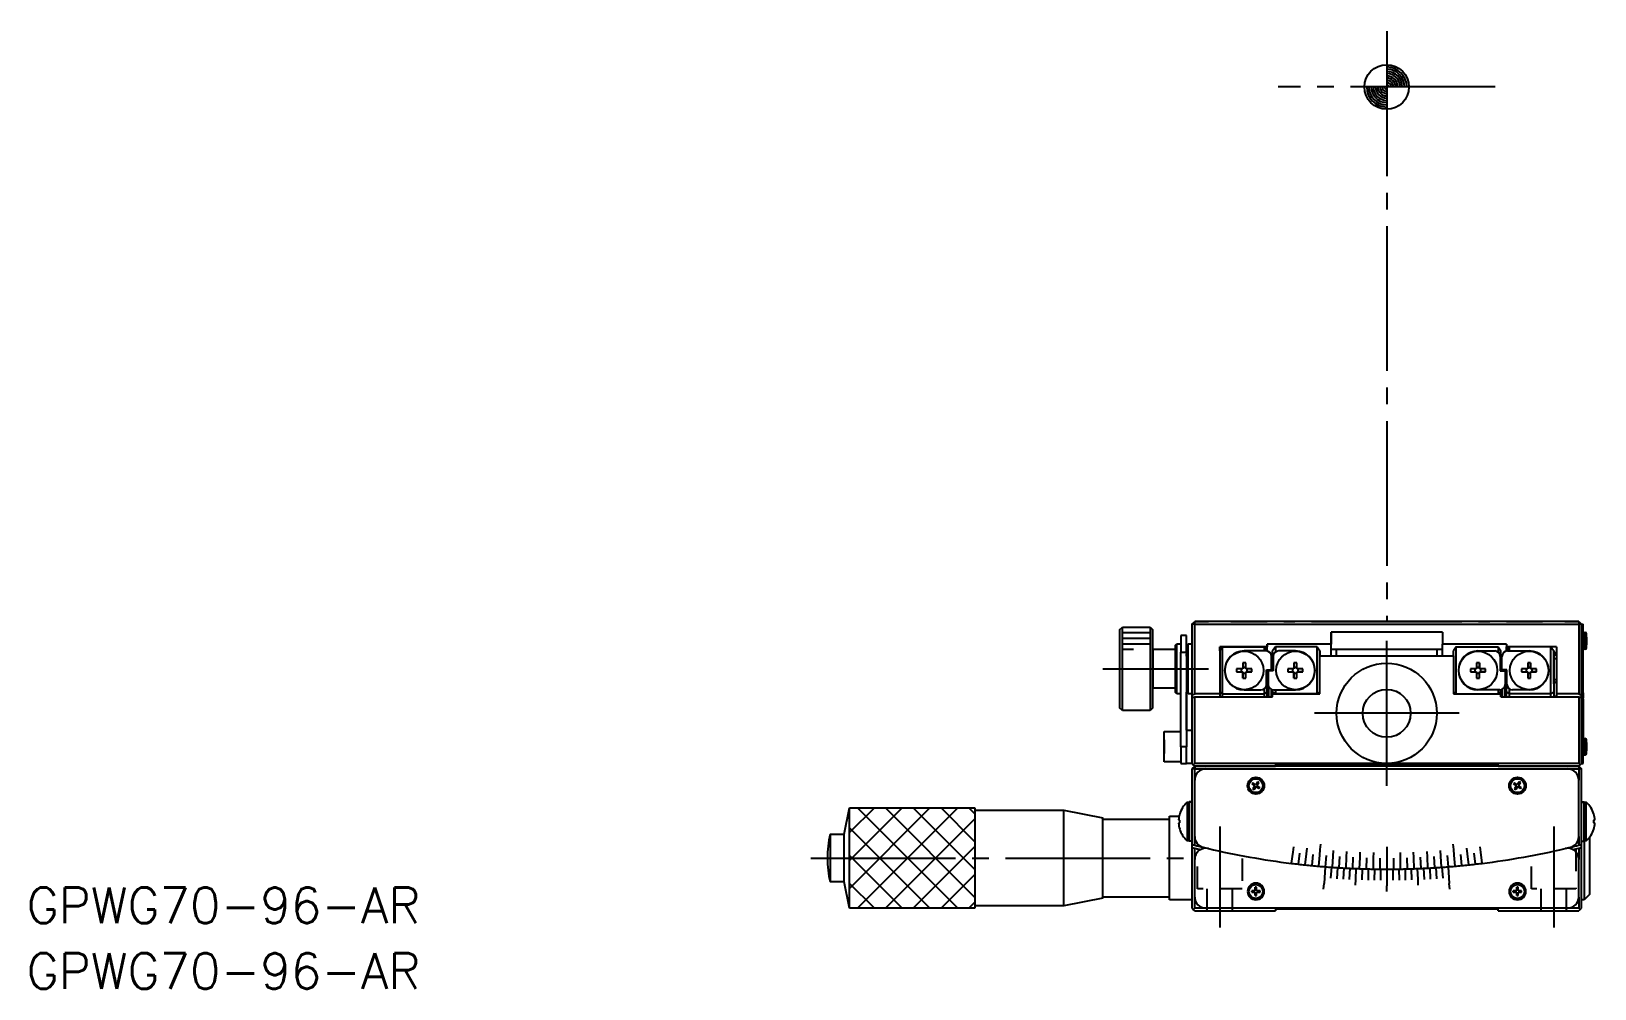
# Model space of a CAD drawing. Extents: x -73 to 144, y 109 to 287.
# Drawn here: x -73.3 to 67.1, y 109 to 195 of the extents above; entities that cross this region are included whole.
import ezdxf

# ---------------------------------------------------------------- set-up
doc = ezdxf.new("R2010")
doc.units = 0
doc.linetypes.add('CENTER', pattern=[17.5, 13, -1.5, 1.5, -1.5])
doc.linetypes.add('DASHED', pattern=[3.5, 2, -1.5])
doc.layers.get('0').update_dxf_attribs({"linetype": 'CONTINUOUS'})
doc.layers.add('CENTER', color=1, linetype='CENTER')
doc.styles.get("Standard").update_dxf_attribs({"font": 'txt.shx', "bigfont": '@extfont2.shx'})

msp = doc.modelspace()

# ---------------------------------------------------------------- linework, layer by layer
at = {"color": 7, "linetype": 'CONTINUOUS'}
for p, q in [((30.93, 141.7), (31.18, 141.95)), ((65.68, 141.95), (31.18, 141.95)), ((31.18, 141.7), (31.18, 141.95)), ((31.18, 141.95), (32.43, 141.95)), ((34.43, 141.95), (34.93, 141.95)), ((34.43, 141.95), (34.93, 141.95)), ((34.43, 141.95), (34.93, 141.95)), ((34.43, 141.95), (34.93, 141.95)), ((34.43, 141.95), (37.68, 141.95)), ((34.43, 141.95), (36.43, 141.95)), ((34.43, 141.95), (36.43, 141.95)), ((34.43, 141.95), (36.43, 141.95)), ((34.43, 141.95), (36.43, 141.95)), ((34.93, 141.95), (36.43, 141.95)), ((34.93, 141.95), (36.43, 141.95)), ((34.93, 141.95), (36.43, 141.95)), ((34.93, 141.95), (36.43, 141.95)), ((39.18, 141.95), (40.18, 141.95)), ((41.68, 141.95), (55.18, 141.95)), ((43.43, 141.95), (44.93, 141.95)), ((43.43, 141.95), (44.93, 141.95)), ((43.43, 141.95), (46.43, 141.95)), ((43.43, 141.95), (46.43, 141.95)), ((44.93, 141.95), (46.43, 141.95)), ((44.93, 141.95), (46.43, 141.95)), ((47.18, 141.95), (48.43, 141.95)), ((47.18, 141.95), (49.68, 141.95)), ((48.43, 141.95), (49.68, 141.95)), ((50.43, 141.95), (51.93, 141.95)), ((50.43, 141.95), (51.93, 141.95)), ((50.43, 141.95), (53.43, 141.95)), ((50.43, 141.95), (53.43, 141.95)), ((51.93, 141.95), (53.43, 141.95)), ((51.93, 141.95), (53.43, 141.95)), ((56.68, 141.95), (57.68, 141.95)), ((59.18, 141.95), (62.43, 141.95)), ((60.43, 141.95), (61.93, 141.95)), ((60.43, 141.95), (61.93, 141.95)), ((60.43, 141.95), (61.93, 141.95)), ((60.43, 141.95), (61.93, 141.95)), ((60.43, 141.95), (62.43, 141.95)), ((60.43, 141.95), (62.43, 141.95)), ((60.43, 141.95), (62.43, 141.95)), ((60.43, 141.95), (62.43, 141.95)), ((61.93, 141.95), (62.43, 141.95)), ((61.93, 141.95), (62.43, 141.95)), ((61.93, 141.95), (62.43, 141.95)), ((61.93, 141.95), (62.43, 141.95)), ((64.43, 141.95), (65.68, 141.95)), ((65.68, 141.95), (65.68, 141.7)), ((65.68, 141.95), (65.93, 141.7)), ((65.68, 141.95), (65.93, 141.7)), ((24.43, 141.2), (24.68, 141.45)), ((24.43, 141.2), (24.43, 137.7)), ((24.68, 137.7), (24.68, 141.45)), ((24.68, 141.45), (27.18, 141.45)), ((27.18, 141.45), (27.18, 137.7)), ((27.18, 141.45), (27.43, 141.2)), ((27.43, 139.45), (27.43, 141.2)), ((27.43, 137.7), (27.43, 141.2)), ((30.43, 140.7), (29.93, 140.7)), ((29.93, 140.7), (29.93, 139.2)), ((30.43, 139.2), (30.43, 140.7)), ((30.43, 139.8), (30.43, 140.7)), ((31.18, 141.7), (30.93, 141.7)), ((30.93, 141.7), (30.93, 135.36)), ((31.18, 141.7), (65.68, 141.7)), ((31.18, 135.44), (31.18, 141.7)), ((43.43, 140.99), (43.43, 139.92)), ((53.43, 140.99), (43.43, 140.99)), ((43.43, 139.45), (43.43, 140.99)), ((43.43, 139.92), (43.43, 140.99)), ((53.43, 140.99), (53.43, 139.92)), ((65.93, 141.7), (65.68, 141.7)), ((65.68, 141.7), (65.68, 135.44)), ((65.93, 140.7), (65.93, 141.7)), ((65.93, 141.7), (66.08, 141.7)), ((65.93, 141.7), (66.08, 141.7)), ((65.93, 136.1), (65.93, 140.7)), ((65.93, 136.1), (65.93, 140.7)), ((66.08, 140.83), (66.08, 141.7)), ((66.08, 140.7), (66.08, 141.7)), ((66.08, 140.7), (66.08, 140.83)), ((66.08, 140.75), (66.08, 140.7)), ((66.08, 140.75), (66.08, 140.7)), ((66.08, 140.75), (66.08, 140.7)), ((66.08, 140.75), (66.08, 140.56)), ((66.08, 136.1), (66.08, 140.7)), ((66.08, 140.56), (66.08, 140.46)), ((66.08, 140.46), (66.08, 140.41)), ((66.2, 140.95), (66.25, 140.95)), ((66.38, 139.58), (66.38, 140.83)), ((66.38, 140.29), (66.38, 140.83)), ((66.38, 140.55), (66.38, 140.29)), ((66.38, 140.48), (66.38, 140.55)), ((66.38, 140.29), (66.38, 140.48)), ((66.38, 140.46), (66.38, 140.36)), ((66.38, 140.29), (66.38, 140.46)), ((27.43, 135.95), (27.43, 139.45)), ((27.43, 139.45), (27.43, 137.7)), ((27.43, 139.45), (29.43, 139.45)), ((29.43, 139.8), (29.58, 139.95)), ((29.43, 139.8), (29.43, 137.7)), ((29.58, 137.7), (29.58, 139.95)), ((29.58, 139.95), (29.93, 139.95)), ((29.93, 130.7), (29.93, 139.2)), ((30.43, 139.8), (30.58, 139.95)), ((30.43, 139.2), (30.43, 130.7)), ((30.58, 139.95), (30.93, 139.95)), ((30.58, 135.45), (30.58, 139.95)), ((33.68, 139.66), (33.43, 139.31)), ((33.43, 139.66), (33.43, 135.44)), ((33.68, 139.66), (33.43, 139.66)), ((33.43, 139.31), (33.43, 139.66)), ((33.68, 139.66), (37.43, 139.66)), ((33.68, 135.44), (33.68, 139.66)), ((37.43, 139.66), (33.68, 139.66)), ((37.58, 139.3), (35.63, 139.3)), ((37.43, 139.66), (37.68, 139.31)), ((37.68, 139.66), (37.43, 139.66)), ((37.43, 139.66), (37.43, 139.3)), ((37.68, 139.92), (37.68, 139.66)), ((43.43, 139.92), (37.68, 139.92)), ((37.68, 139.3), (37.68, 139.92)), ((37.68, 139.3), (37.68, 139.66)), ((37.68, 139.31), (37.68, 139.29)), ((37.68, 139.29), (37.68, 139.31)), ((38.43, 139.66), (38.18, 139.31)), ((38.18, 138.32), (38.18, 139.31)), ((42.18, 139.66), (38.43, 139.66)), ((38.43, 139.66), (38.43, 139.2)), ((40.23, 139.3), (38.73, 139.3)), ((42.18, 135.44), (42.18, 139.66)), ((42.18, 139.66), (42.43, 139.31)), ((42.43, 139.31), (42.43, 138.85)), ((42.43, 138.85), (42.43, 139.31)), ((43.43, 139.45), (43.43, 139.92)), ((43.43, 138.85), (43.43, 139.92)), ((43.43, 139.45), (53.43, 139.45)), ((43.93, 138.85), (43.93, 139.45)), ((52.93, 139.45), (52.93, 138.85)), ((59.18, 139.92), (53.43, 139.92)), ((53.43, 138.85), (53.43, 139.92)), ((54.68, 139.66), (54.43, 139.31)), ((54.43, 138.85), (54.43, 139.31)), ((54.68, 135.44), (54.68, 139.66)), ((54.68, 139.66), (58.43, 139.66)), ((56.63, 139.3), (58.13, 139.3)), ((58.43, 139.66), (58.68, 139.31)), ((58.43, 139.66), (58.43, 139.2)), ((58.68, 138.32), (58.68, 139.31)), ((59.18, 139.92), (59.18, 139.66)), ((59.43, 139.66), (59.18, 139.31)), ((59.43, 139.66), (59.18, 139.66)), ((59.18, 139.31), (59.18, 139.66)), ((59.18, 139.29), (59.18, 139.31)), ((59.28, 139.3), (61.23, 139.3)), ((63.18, 139.66), (59.43, 139.66)), ((63.18, 139.66), (59.43, 139.66)), ((59.43, 139.66), (59.43, 139.3)), ((63.18, 135.44), (63.18, 139.66)), ((63.18, 139.66), (63.43, 139.31)), ((63.68, 139.66), (63.18, 139.66)), ((63.43, 136.45), (63.43, 139.31)), ((63.43, 139.31), (63.43, 135.62)), ((63.68, 139.1), (63.43, 139.11)), ((63.68, 139.66), (63.68, 135.44)), ((66.08, 140.41), (66.08, 140.39)), ((66.08, 140.39), (66.08, 140.34)), ((66.08, 140.34), (66.08, 140.28)), ((66.08, 140.28), (66.08, 140.19)), ((66.08, 140.19), (66.08, 140.13)), ((66.08, 140.13), (66.08, 140.08)), ((66.08, 140.08), (66.08, 139.99)), ((66.08, 139.99), (66.08, 139.93)), ((66.08, 139.93), (66.08, 139.89)), ((66.08, 139.89), (66.08, 139.77)), ((66.08, 139.77), (66.08, 139.65)), ((66.08, 139.7), (66.08, 139.65)), ((66.08, 139.7), (66.08, 139.65)), ((66.08, 139.7), (66.08, 139.65)), ((66.08, 136.1), (66.08, 139.58)), ((66.25, 139.45), (66.2, 139.45)), ((66.38, 140.36), (66.38, 140.19)), ((66.38, 140.12), (66.38, 140.29)), ((66.38, 140.22), (66.38, 140.29)), ((66.38, 140.12), (66.38, 140.22)), ((66.38, 140.19), (66.38, 139.93)), ((66.38, 139.85), (66.38, 140.12)), ((66.38, 140.04), (66.38, 140.12)), ((66.38, 140.12), (66.38, 139.94)), ((66.38, 139.86), (66.38, 140.12)), ((66.38, 139.94), (66.38, 140.04)), ((66.38, 139.93), (66.38, 139.86)), ((66.38, 139.58), (66.38, 139.85)), ((24.43, 137.7), (24.43, 134.2)), ((24.68, 133.95), (24.68, 137.7)), ((27.18, 137.7), (27.18, 133.95)), ((27.43, 134.2), (27.43, 137.7)), ((27.43, 137.7), (27.43, 135.95)), ((29.43, 137.7), (29.43, 135.6)), ((29.58, 135.45), (29.58, 137.7)), ((30.43, 139.05), (30.43, 139.05)), ((30.43, 139.05), (30.43, 136.81)), ((30.43, 138.83), (30.43, 139.05)), ((34.95, 137.68), (34.95, 137.42)), ((35.5, 137.68), (34.95, 137.68)), ((35.36, 137.68), (35.36, 137.42)), ((35.5, 138.22), (35.5, 137.68)), ((35.76, 138.22), (35.5, 138.22)), ((35.5, 138.22), (35.5, 137.81)), ((35.5, 137.81), (35.5, 137.68)), ((35.76, 137.81), (35.5, 137.81)), ((35.76, 137.68), (35.76, 138.22)), ((36.3, 137.68), (35.76, 137.68)), ((35.89, 137.42), (35.89, 137.68)), ((36.3, 137.42), (36.3, 137.68)), ((38.08, 137.6), (38.08, 138.8)), ((38.08, 137.6), (38.08, 138.8)), ((38.18, 138.02), (38.08, 138.01)), ((38.08, 137.81), (38.18, 137.8)), ((38.18, 137.5), (38.18, 138.32)), ((38.23, 138.28), (38.18, 138.32)), ((38.23, 138.8), (38.23, 137.5)), ((39.55, 137.68), (39.55, 137.42)), ((40.1, 137.68), (39.55, 137.68)), ((39.96, 137.68), (39.96, 137.42)), ((40.1, 138.22), (40.1, 137.68)), ((40.36, 138.22), (40.1, 138.22)), ((40.1, 138.22), (40.1, 137.81)), ((40.1, 137.81), (40.1, 137.68)), ((40.36, 137.81), (40.1, 137.81)), ((40.36, 137.68), (40.36, 138.22)), ((40.9, 137.68), (40.36, 137.68)), ((40.49, 137.42), (40.49, 137.68)), ((40.9, 137.42), (40.9, 137.68)), ((42.43, 138.85), (54.43, 138.85)), ((42.43, 135.44), (42.43, 138.85)), ((42.43, 138.85), (54.43, 138.85)), ((54.43, 138.85), (54.43, 135.44)), ((55.95, 137.68), (55.95, 137.42)), ((56.5, 137.68), (55.95, 137.68)), ((56.36, 137.68), (56.36, 137.42)), ((56.5, 138.22), (56.5, 137.68)), ((56.76, 138.22), (56.5, 138.22)), ((56.76, 137.81), (56.5, 137.81)), ((56.76, 137.68), (56.76, 138.22)), ((56.76, 138.22), (56.76, 137.81)), ((56.76, 137.68), (56.76, 137.81)), ((57.3, 137.68), (56.76, 137.68)), ((56.89, 137.42), (56.89, 137.68)), ((57.3, 137.42), (57.3, 137.68)), ((58.63, 138.8), (58.63, 137.5)), ((58.63, 138.28), (58.68, 138.32)), ((58.68, 137.5), (58.68, 138.32)), ((58.78, 138.01), (58.68, 138.02)), ((58.68, 137.8), (58.78, 137.81)), ((58.78, 137.6), (58.78, 138.8)), ((60.55, 137.68), (60.55, 137.42)), ((61.1, 137.68), (60.55, 137.68)), ((60.96, 137.68), (60.96, 137.42)), ((61.1, 138.22), (61.1, 137.68)), ((61.36, 138.22), (61.1, 138.22)), ((61.36, 137.81), (61.1, 137.81)), ((61.36, 137.68), (61.36, 138.22)), ((61.36, 138.22), (61.36, 137.81)), ((61.36, 137.68), (61.36, 137.81)), ((61.9, 137.68), (61.36, 137.68)), ((61.49, 137.42), (61.49, 137.68)), ((61.9, 137.42), (61.9, 137.68)), ((63.43, 138.95), (63.68, 138.95)), ((63.43, 138.62), (63.68, 138.63)), ((30.43, 136.81), (30.43, 136.58)), ((34.95, 137.42), (35.5, 137.42)), ((34.95, 137.42), (35.36, 137.42)), ((35.36, 137.42), (35.5, 137.42)), ((35.5, 137.42), (35.5, 136.87)), ((35.5, 137.42), (35.5, 137.29)), ((35.5, 136.87), (35.5, 137.29)), ((35.5, 137.29), (35.76, 137.29)), ((35.5, 136.87), (35.76, 136.87)), ((35.76, 137.42), (36.3, 137.42)), ((35.76, 136.87), (35.76, 137.42)), ((35.76, 137.42), (35.89, 137.42)), ((36.3, 137.42), (35.89, 137.42)), ((37.63, 136.3), (37.63, 137.6)), ((37.63, 137.6), (38.08, 137.6)), ((37.63, 136.3), (37.63, 137.6)), ((37.63, 136.92), (37.78, 137.06)), ((37.68, 136.61), (37.63, 136.68)), ((37.68, 137.6), (37.68, 136.97)), ((37.68, 136.97), (37.68, 137.6)), ((37.68, 136.61), (37.68, 135.27)), ((37.68, 135.62), (37.68, 136.61)), ((38.23, 137.5), (37.78, 137.5)), ((37.78, 137.5), (37.78, 136.3)), ((37.8, 137.6), (37.8, 137.5)), ((38.05, 137.6), (38.05, 137.5)), ((38.05, 137.5), (38.05, 137.6)), ((39.55, 137.42), (40.1, 137.42)), ((39.55, 137.42), (39.96, 137.42)), ((39.96, 137.42), (40.1, 137.42)), ((40.1, 137.42), (40.1, 136.87)), ((40.1, 137.42), (40.1, 137.29)), ((40.1, 136.87), (40.1, 137.29)), ((40.1, 137.29), (40.36, 137.29)), ((40.1, 136.87), (40.36, 136.87)), ((40.36, 137.42), (40.9, 137.42)), ((40.36, 136.87), (40.36, 137.42)), ((40.36, 137.42), (40.49, 137.42)), ((40.9, 137.42), (40.49, 137.42)), ((55.95, 137.42), (56.5, 137.42)), ((55.95, 137.42), (56.36, 137.42)), ((56.36, 137.42), (56.5, 137.42)), ((56.5, 137.42), (56.5, 136.87)), ((56.5, 137.29), (56.76, 137.29)), ((56.5, 136.87), (56.76, 136.87)), ((56.76, 137.42), (57.3, 137.42)), ((56.76, 136.87), (56.76, 137.42)), ((56.76, 137.42), (56.89, 137.42)), ((56.76, 137.29), (56.76, 137.42)), ((56.76, 136.87), (56.76, 137.29)), ((57.3, 137.42), (56.89, 137.42)), ((58.63, 137.5), (59.08, 137.5)), ((59.23, 137.6), (58.78, 137.6)), ((58.8, 137.6), (58.8, 137.5)), ((58.8, 137.5), (58.8, 137.6)), ((59.05, 137.6), (59.05, 137.5)), ((59.08, 137.5), (59.08, 136.3)), ((59.08, 137.06), (59.23, 136.92)), ((59.18, 136.97), (59.18, 137.6)), ((59.18, 136.61), (59.23, 136.68)), ((59.18, 135.62), (59.18, 136.61)), ((59.23, 136.3), (59.23, 137.6)), ((60.55, 137.42), (61.1, 137.42)), ((60.55, 137.42), (60.96, 137.42)), ((60.96, 137.42), (61.1, 137.42)), ((61.1, 137.42), (61.1, 136.87)), ((61.1, 137.29), (61.36, 137.29)), ((61.1, 136.87), (61.36, 136.87)), ((61.36, 137.42), (61.9, 137.42)), ((61.36, 136.87), (61.36, 137.42)), ((61.36, 137.29), (61.36, 137.42)), ((61.36, 137.42), (61.49, 137.42)), ((61.36, 136.87), (61.36, 137.29)), ((61.9, 137.42), (61.49, 137.42)), ((63.43, 136.45), (63.43, 136.7)), ((63.43, 136.35), (63.43, 136.7)), ((63.68, 136.7), (63.43, 136.7)), ((63.43, 136.35), (63.55, 136.48)), ((63.55, 136.48), (63.68, 136.6)), ((27.43, 134.2), (27.43, 135.95)), ((29.43, 135.95), (27.43, 135.95)), ((29.58, 135.45), (29.43, 135.6)), ((29.93, 135.45), (29.58, 135.45)), ((30.43, 134.7), (30.43, 135.6)), ((30.58, 135.45), (30.43, 135.6)), ((30.93, 135.45), (30.58, 135.45)), ((30.93, 135.36), (30.93, 135.1)), ((30.93, 135.1), (30.93, 129.2)), ((33.43, 135.44), (31.18, 135.44)), ((31.18, 135.18), (38.18, 135.18)), ((31.18, 129.2), (31.18, 135.18)), ((33.43, 135.62), (33.68, 135.44)), ((33.43, 135.44), (33.43, 135.18)), ((33.68, 135.44), (37.43, 135.44)), ((33.68, 135.18), (33.68, 135.44)), ((35.63, 135.8), (37.13, 135.8)), ((37.43, 135.9), (37.43, 135.44)), ((37.68, 135.62), (37.43, 135.44)), ((37.43, 135.44), (37.43, 135.18)), ((37.68, 135.18), (37.68, 135.62)), ((37.8, 135.2), (37.68, 135.28)), ((37.68, 135.27), (37.68, 135.18)), ((37.8, 136.14), (37.8, 135.18)), ((38.05, 135.85), (38.05, 135.18)), ((38.05, 135.85), (38.05, 135.25)), ((38.18, 135.36), (38.05, 135.24)), ((38.05, 135.25), (38.05, 135.18)), ((38.05, 135.18), (38.05, 135.24)), ((38.05, 135.24), (38.05, 135.18)), ((38.18, 135.62), (38.18, 135.81)), ((38.18, 135.62), (38.43, 135.44)), ((38.18, 135.44), (38.18, 135.62)), ((38.18, 135.44), (38.43, 135.44)), ((38.18, 135.18), (38.18, 135.44)), ((38.28, 135.8), (40.23, 135.8)), ((38.43, 135.8), (38.43, 135.44)), ((42.18, 135.44), (38.43, 135.44)), ((38.43, 135.44), (42.18, 135.44)), ((42.43, 135.62), (42.18, 135.44)), ((42.18, 135.44), (42.43, 135.44)), ((54.43, 135.62), (54.68, 135.44)), ((54.43, 135.44), (54.68, 135.44)), ((54.68, 135.44), (58.43, 135.44)), ((54.68, 135.44), (58.43, 135.44)), ((58.58, 135.8), (56.63, 135.8)), ((58.43, 135.8), (58.43, 135.44)), ((58.68, 135.62), (58.43, 135.44)), ((58.43, 135.44), (58.68, 135.44)), ((58.68, 135.62), (58.68, 135.81)), ((58.68, 135.44), (58.68, 135.62)), ((58.68, 135.44), (58.68, 135.18)), ((58.68, 135.18), (58.68, 135.44)), ((58.8, 135.24), (58.68, 135.36)), ((58.68, 135.18), (65.68, 135.18)), ((58.8, 135.85), (58.8, 135.18)), ((58.8, 135.85), (58.8, 135.25)), ((58.8, 135.25), (58.8, 135.18)), ((58.8, 135.18), (58.8, 135.24)), ((58.8, 135.24), (58.8, 135.18)), ((59.05, 136.14), (59.05, 135.18)), ((59.18, 135.28), (59.05, 135.2)), ((59.18, 135.62), (59.43, 135.44)), ((59.18, 135.18), (59.18, 135.62)), ((59.43, 135.9), (59.43, 135.44)), ((63.18, 135.44), (59.43, 135.44)), ((59.43, 135.44), (59.43, 135.18)), ((61.23, 135.8), (59.73, 135.8)), ((63.43, 135.62), (63.18, 135.44)), ((63.18, 135.18), (63.18, 135.44)), ((63.43, 135.62), (63.43, 135.18)), ((63.55, 135.23), (63.43, 135.35)), ((63.6, 135.18), (63.55, 135.23)), ((65.68, 135.44), (63.68, 135.44)), ((63.68, 135.44), (63.68, 135.18)), ((65.68, 135.18), (65.68, 129.2)), ((65.93, 135.36), (65.93, 136.1)), ((65.93, 135.24), (65.93, 135.36)), ((65.93, 135.14), (65.93, 135.24)), ((65.93, 134.01), (65.93, 135.1)), ((65.93, 135.01), (66.08, 135.01)), ((66.08, 135.14), (66.08, 136.1)), ((66.08, 135.14), (66.08, 136.1)), ((66.08, 135.01), (66.08, 135.14)), ((66.08, 135.01), (66.08, 135.14)), ((66.08, 134.01), (66.08, 135.01)), ((66.08, 134.97), (66.08, 135.01)), ((66.08, 134.97), (66.08, 133.95)), ((24.68, 133.95), (24.43, 134.2)), ((27.18, 133.95), (24.68, 133.95)), ((27.43, 134.2), (27.18, 133.95)), ((30.43, 134.84), (30.43, 134.7)), ((30.43, 134.84), (30.43, 134.84)), ((30.43, 134.84), (30.43, 134.7)), ((30.43, 134.84), (30.43, 133.92)), ((30.43, 134.84), (30.43, 134.7)), ((30.43, 134.84), (30.43, 134.84)), ((30.43, 134.7), (30.43, 133.92)), ((30.43, 132.2), (30.43, 134.7)), ((30.43, 133.92), (30.43, 132.68)), ((30.43, 132.68), (30.43, 133.92)), ((65.93, 130.2), (65.93, 134.01)), ((65.93, 130.2), (65.93, 134.01)), ((66.08, 130.2), (66.08, 134.01)), ((66.08, 133.95), (66.08, 133.75)), ((66.08, 133.75), (66.08, 133.57)), ((66.08, 133.57), (66.08, 133.41)), ((28.43, 129.33), (28.43, 132.08)), ((28.43, 129.33), (28.43, 132.08)), ((28.43, 132.08), (29.93, 132.08)), ((30.43, 132.68), (30.43, 132.2)), ((30.43, 132.68), (30.43, 132.2)), ((30.43, 132.2), (30.93, 132.2)), ((66.08, 133.41), (66.08, 133.27)), ((66.08, 133.27), (66.08, 133.26)), ((66.08, 133.26), (66.08, 133.15)), ((66.08, 133.15), (66.08, 133.13)), ((66.08, 133.13), (66.08, 133.05)), ((66.08, 133.05), (66.08, 133.02)), ((66.08, 133.02), (66.08, 132.96)), ((66.08, 132.96), (66.08, 132.92)), ((66.08, 132.92), (66.08, 132.88)), ((66.08, 132.88), (66.08, 132.84)), ((66.08, 132.84), (66.08, 132.82)), ((66.08, 132.82), (66.08, 132.78)), ((66.08, 132.78), (66.08, 132.77)), ((66.08, 132.77), (66.08, 132.74)), ((66.08, 132.74), (66.08, 132.73)), ((66.08, 132.73), (66.08, 132.71)), ((66.08, 132.71), (66.08, 132.7)), ((66.08, 132.71), (66.08, 132.71)), ((66.08, 131.33), (66.08, 132.7)), ((28.43, 131.33), (28.43, 130.7)), ((28.43, 130.7), (28.43, 131.33)), ((28.43, 130.08), (28.43, 130.7)), ((28.43, 130.7), (28.43, 130.08)), ((29.93, 130.7), (29.93, 129.2)), ((30.43, 129.2), (30.43, 130.7)), ((66.08, 131.25), (66.08, 131.2)), ((66.08, 131.25), (66.08, 131.2)), ((66.08, 131.25), (66.08, 131.2)), ((66.08, 131.25), (66.08, 130.15)), ((66.2, 131.45), (66.25, 131.45)), ((66.38, 130.08), (66.38, 131.33)), ((66.38, 130.76), (66.38, 131.33)), ((66.38, 131.08), (66.38, 130.76)), ((66.38, 130.76), (66.38, 131.08)), ((66.38, 130.64), (66.38, 130.76)), ((66.38, 130.76), (66.38, 130.64)), ((66.38, 130.64), (66.38, 130.76)), ((66.38, 130.08), (66.38, 130.64)), ((66.38, 130.33), (66.38, 130.64)), ((66.38, 130.64), (66.38, 130.33)), ((29.93, 129.33), (28.43, 129.33)), ((65.93, 129.2), (65.93, 130.2)), ((66.08, 130.2), (66.08, 130.15)), ((66.08, 130.2), (66.08, 130.15)), ((66.08, 130.2), (66.08, 130.15)), ((66.08, 129.2), (66.08, 130.2)), ((66.08, 130.08), (66.08, 130.2)), ((66.08, 129.2), (66.08, 130.08)), ((66.25, 129.95), (66.2, 129.95)), ((29.93, 129.2), (30.43, 129.2)), ((30.93, 129.2), (30.43, 129.2)), ((30.93, 129.2), (31.05, 129.08)), ((31.18, 128.95), (30.93, 128.7)), ((31.18, 128.7), (30.93, 128.7)), ((30.93, 128.7), (30.93, 121.92)), ((31.05, 129.08), (31.18, 129.2)), ((31.18, 128.95), (31.05, 129.08)), ((48.43, 129.2), (31.18, 129.2)), ((31.18, 128.95), (38.43, 128.95)), ((38.43, 128.95), (31.18, 128.95)), ((31.18, 128.95), (31.18, 128.7)), ((31.18, 127.7), (31.18, 128.7)), ((31.18, 128.7), (32.18, 128.7)), ((32.18, 128.7), (64.68, 128.7)), ((38.43, 129.1), (38.43, 128.95)), ((58.43, 129.1), (38.43, 129.1)), ((38.43, 129.1), (38.43, 128.95)), ((58.43, 128.95), (38.43, 128.95)), ((65.68, 129.2), (48.43, 129.2)), ((58.43, 128.95), (58.43, 129.1)), ((58.43, 128.95), (65.68, 128.95)), ((65.68, 128.95), (58.43, 128.95)), ((64.68, 128.7), (65.68, 128.7)), ((65.68, 129.2), (65.8, 129.08)), ((65.68, 128.95), (65.8, 129.08)), ((65.68, 128.95), (65.68, 128.7)), ((65.68, 128.95), (65.93, 128.7)), ((65.68, 128.7), (65.68, 127.7)), ((65.93, 128.7), (65.68, 128.7)), ((65.8, 129.08), (65.93, 129.2)), ((65.93, 129.2), (66.08, 129.2)), ((65.93, 121.92), (65.93, 128.7)), ((31.18, 122.64), (31.18, 127.7)), ((36.4, 127.46), (36.33, 127.36)), ((36.33, 127.36), (36.59, 127.19)), ((36.59, 127.19), (36.33, 127.36)), ((36.66, 127.29), (36.4, 127.46)), ((36.59, 127.19), (36.41, 126.93)), ((36.41, 126.93), (36.52, 126.86)), ((36.52, 126.86), (36.41, 126.93)), ((36.52, 126.86), (36.69, 127.12)), ((36.69, 127.12), (36.52, 126.86)), ((36.83, 127.55), (36.66, 127.29)), ((36.69, 127.12), (36.95, 126.94)), ((36.95, 126.94), (36.69, 127.12)), ((36.76, 127.22), (36.94, 127.48)), ((36.94, 127.48), (36.76, 127.22)), ((37.02, 127.04), (36.76, 127.22)), ((36.94, 127.48), (36.83, 127.55)), ((36.95, 126.94), (37.02, 127.04)), ((37.02, 127.04), (36.95, 126.94)), ((59.9, 127.46), (59.83, 127.36)), ((59.83, 127.36), (60.09, 127.19)), ((60.09, 127.19), (59.83, 127.36)), ((60.16, 127.29), (59.9, 127.46)), ((60.09, 127.19), (59.91, 126.93)), ((59.91, 126.93), (60.02, 126.86)), ((60.02, 126.86), (59.91, 126.93)), ((60.02, 126.86), (60.19, 127.12)), ((60.19, 127.12), (60.02, 126.86)), ((60.33, 127.55), (60.16, 127.29)), ((60.19, 127.12), (60.45, 126.94)), ((60.45, 126.94), (60.19, 127.12)), ((60.26, 127.22), (60.44, 127.48)), ((60.44, 127.48), (60.26, 127.22)), ((60.52, 127.04), (60.26, 127.22)), ((60.44, 127.48), (60.33, 127.55)), ((60.45, 126.94), (60.52, 127.04)), ((60.52, 127.04), (60.45, 126.94)), ((65.68, 122.64), (65.68, 127.7)), ((-0.32, 122.85), (0.18, 125.2)), ((0.18, 125.2), (11.43, 125.2)), ((0.18, 116.2), (0.18, 125.2)), ((11.43, 125.2), (11.43, 116.2)), ((30.5, 125.71), (30.68, 125.71)), ((30.5, 125.71), (30.5, 122.26)), ((30.68, 125.74), (30.68, 125.73)), ((30.93, 125.74), (30.68, 125.74)), ((30.68, 125.74), (30.68, 125.73)), ((30.68, 125.73), (30.68, 125.71)), ((30.93, 125.73), (30.68, 125.73)), ((30.68, 125.73), (30.68, 125.71)), ((30.68, 125.73), (30.68, 125.71)), ((30.68, 125.71), (30.68, 125.7)), ((30.68, 125.71), (30.68, 122.26)), ((30.68, 125.7), (30.68, 125.22)), ((30.68, 125.22), (30.68, 124.21)), ((65.93, 125.74), (66.18, 125.74)), ((65.93, 125.73), (66.18, 125.73)), ((66.18, 125.74), (66.18, 125.73)), ((66.18, 125.74), (66.18, 125.73)), ((66.18, 125.73), (66.18, 122.23)), ((66.18, 125.73), (66.18, 125.71)), ((66.18, 125.71), (66.35, 125.71)), ((66.18, 122.26), (66.18, 125.71)), ((66.35, 122.26), (66.35, 125.71)), ((11.43, 125), (19.43, 125)), ((19.43, 120.7), (19.43, 125)), ((19.43, 125), (22.93, 124.3)), ((22.93, 120.7), (22.93, 124.3)), ((22.93, 124.2), (28.93, 124.2)), ((28.93, 116.95), (28.93, 124.45)), ((28.93, 124.45), (29.78, 124.45)), ((29.83, 124.11), (29.73, 124.11)), ((29.73, 123.85), (29.83, 123.85)), ((29.73, 123.85), (29.83, 123.85)), ((29.83, 124.66), (29.83, 124.66)), ((29.83, 123.85), (29.83, 124.11)), ((30.68, 124.21), (30.68, 124.16)), ((30.68, 124.16), (30.68, 124.07)), ((30.68, 124.07), (30.68, 123.71)), ((30.68, 123.71), (30.68, 122.81)), ((67.02, 124.66), (67.02, 124.66)), ((67.02, 124.11), (67.02, 123.85)), ((67.12, 124.11), (67.02, 124.11)), ((67.02, 123.85), (67.12, 123.85)), ((67.12, 123.85), (67.02, 123.85)), ((-1.57, 122.85), (-1.57, 120.7)), ((-1.57, 122.85), (-0.32, 122.85)), ((-0.32, 118.55), (-0.32, 122.85)), ((29.83, 123.31), (29.83, 123.31)), ((29.83, 123.31), (29.83, 123.31)), ((30.68, 122.26), (30.5, 122.26)), ((30.68, 122.81), (30.68, 122.24)), ((30.68, 122.26), (30.68, 122.24)), ((30.68, 122.26), (30.68, 122.23)), ((30.68, 122.24), (30.68, 122.23)), ((30.93, 122.23), (30.68, 122.23)), ((31.18, 121.85), (31.18, 122.64)), ((65.68, 122.64), (65.68, 121.85)), ((65.93, 122.23), (66.18, 122.23)), ((66.35, 122.26), (66.18, 122.26)), ((66.18, 122.26), (66.18, 122.23)), ((66.18, 122.26), (66.18, 116.95)), ((66.68, 117.45), (66.68, 122.62)), ((67.02, 123.31), (67.02, 123.31)), ((67.02, 123.31), (67.02, 123.31)), ((30.93, 121.92), (30.93, 121.66)), ((30.93, 121.66), (30.93, 116.2)), ((31.18, 120.58), (31.18, 121.6)), ((62.45, 121.12), (62.45, 121.12)), ((63.87, 121.43), (63.87, 121.42)), ((63.92, 121.44), (63.93, 121.44)), ((65.68, 121.6), (65.68, 120.58)), ((65.93, 121.66), (65.93, 121.92)), ((65.93, 116.2), (65.93, 121.66)), ((-1.57, 120.7), (-1.57, 118.55)), ((19.43, 116.4), (19.43, 120.7)), ((22.93, 117.1), (22.93, 120.7)), ((31.18, 117.2), (31.18, 120.58)), ((65.68, 117.2), (65.68, 120.58)), ((-0.32, 118.55), (-1.57, 118.55)), ((0.18, 116.2), (-0.32, 118.55)), ((36.61, 118.08), (36.61, 117.76)), ((36.74, 118.08), (36.61, 118.08)), ((36.61, 117.76), (36.61, 118.08)), ((36.74, 117.76), (36.74, 118.08)), ((60.11, 118.08), (60.11, 117.76)), ((60.24, 118.08), (60.11, 118.08)), ((60.11, 117.76), (60.11, 118.08)), ((60.24, 117.76), (60.24, 118.08)), ((22.93, 117.1), (19.43, 116.4)), ((28.93, 117.2), (22.93, 117.2)), ((30.93, 116.95), (28.93, 116.95)), ((31.18, 116.2), (31.18, 117.2)), ((36.3, 117.76), (36.3, 117.64)), ((36.61, 117.76), (36.3, 117.76)), ((36.3, 117.64), (36.3, 117.76)), ((36.3, 117.64), (36.61, 117.64)), ((36.61, 117.64), (36.61, 117.33)), ((36.61, 117.33), (36.61, 117.64)), ((36.61, 117.33), (36.74, 117.33)), ((37.05, 117.76), (36.74, 117.76)), ((36.74, 117.64), (37.05, 117.64)), ((36.74, 117.33), (36.74, 117.64)), ((37.05, 117.64), (37.05, 117.76)), ((59.8, 117.76), (59.8, 117.64)), ((60.11, 117.76), (59.8, 117.76)), ((59.8, 117.64), (59.8, 117.76)), ((59.8, 117.64), (60.11, 117.64)), ((60.11, 117.64), (60.11, 117.33)), ((60.11, 117.33), (60.11, 117.64)), ((60.11, 117.33), (60.24, 117.33)), ((60.55, 117.76), (60.24, 117.76)), ((60.24, 117.64), (60.55, 117.64)), ((60.24, 117.33), (60.24, 117.64)), ((60.55, 117.64), (60.55, 117.76)), ((65.68, 117.2), (65.68, 116.2)), ((66.18, 116.95), (65.93, 116.95)), ((66.68, 117.45), (66.18, 116.95)), ((11.43, 116.2), (0.18, 116.2)), ((19.43, 116.4), (11.43, 116.4)), ((30.93, 116.2), (31.05, 116.08)), ((31.05, 116.08), (31.18, 116.2)), ((31.18, 115.95), (31.05, 116.08)), ((32.18, 116.2), (31.18, 116.2)), ((31.18, 115.95), (38.43, 115.95)), ((64.68, 116.2), (32.18, 116.2)), ((38.43, 116.1), (38.43, 115.95)), ((58.43, 116.1), (38.43, 116.1)), ((58.43, 115.95), (58.43, 116.1)), ((58.43, 115.95), (65.68, 115.95)), ((65.68, 116.2), (64.68, 116.2)), ((65.68, 116.2), (65.8, 116.08)), ((65.8, 116.08), (65.68, 115.95)), ((65.8, 116.08), (65.93, 116.2))]:
    msp.add_line(p, q, dxfattribs=at)
at = {"color": 3, "linetype": 'CONTINUOUS'}
for p, q in [((24.68, 140.95), (27.18, 140.95)), ((65.93, 140.7), (66.08, 140.7)), ((66.2, 140.62), (66.2, 140.95)), ((66.2, 139.45), (66.2, 140.62)), ((66.25, 140.95), (66.25, 139.45)), ((24.68, 140.45), (27.18, 140.45)), ((24.68, 139.95), (27.18, 139.95)), ((24.68, 139.45), (25.68, 139.45)), ((29.93, 139.2), (30.43, 139.2)), ((63.43, 138.95), (63.68, 138.95)), ((65.93, 136.1), (66.08, 136.1)), ((65.93, 135.14), (66.08, 135.14)), ((66.08, 135.54), (66.08, 135.05)), ((66.08, 135.54), (66.08, 135.05)), ((65.93, 134.01), (66.08, 134.01)), ((66.08, 133.41), (66.08, 132.42)), ((66.08, 133.27), (66.08, 132.28)), ((66.08, 133.15), (66.08, 132.16)), ((66.08, 133.05), (66.08, 132.05)), ((66.08, 132.96), (66.08, 131.96)), ((66.08, 132.88), (66.08, 131.88)), ((66.08, 132.82), (66.08, 131.82)), ((66.08, 132.77), (66.08, 131.77)), ((66.08, 132.73), (66.08, 131.73)), ((66.08, 132.73), (66.08, 131.73)), ((66.08, 132.71), (66.08, 131.71)), ((66.08, 132.71), (66.08, 131.71)), ((66.08, 132.7), (66.08, 132.42)), ((66.08, 132.7), (66.08, 132.28)), ((66.08, 132.7), (66.08, 132.16)), ((66.08, 132.7), (66.08, 132.05)), ((66.08, 132.7), (66.08, 131.96)), ((66.08, 132.7), (66.08, 131.88)), ((66.08, 132.7), (66.08, 131.82)), ((66.08, 132.7), (66.08, 131.77)), ((66.08, 132.7), (66.08, 131.7)), ((66.08, 132.42), (66.08, 131.93)), ((66.08, 132.42), (66.08, 131.93)), ((30.43, 130.7), (29.93, 130.7)), ((66.08, 131.43), (66.08, 131.93)), ((66.08, 131.43), (66.08, 131.93)), ((66.08, 131.88), (66.08, 131.38)), ((66.08, 131.88), (66.08, 131.38)), ((66.08, 131.7), (66.08, 131.2)), ((66.2, 129.95), (66.2, 131.45)), ((66.25, 131.45), (66.25, 129.95)), ((65.93, 130.2), (66.08, 130.2)), ((7.4, 125.2), (0.18, 117.98)), ((4.9, 125.2), (0.18, 120.48)), ((2.4, 125.2), (0.18, 122.98)), ((9.9, 116.2), (0.9, 125.2)), ((9.9, 125.2), (0.9, 116.2)), ((11.43, 117.17), (3.4, 125.2)), ((11.43, 119.67), (5.9, 125.2)), ((11.43, 122.17), (8.4, 125.2)), ((11.43, 124.67), (10.9, 125.2)), ((11.43, 124.23), (3.4, 116.2)), ((7.4, 116.2), (0.18, 123.42)), ((4.9, 116.2), (0.18, 120.92)), ((11.43, 121.73), (5.9, 116.2)), ((39.99, 121.22), (39.86, 120.23)), ((40.05, 121.71), (39.99, 121.22)), ((40.59, 121.15), (40.47, 120.15)), ((41.19, 121.08), (41.08, 120.09)), ((41.24, 121.58), (41.19, 121.08)), ((41.79, 121.02), (41.69, 120.03)), ((42.39, 120.97), (42.3, 119.97)), ((42.43, 121.46), (42.39, 120.97)), ((42.48, 121.96), (42.43, 121.46)), ((42.99, 120.92), (42.91, 119.92)), ((43.59, 120.87), (43.52, 119.87)), ((43.63, 121.37), (43.59, 120.87)), ((44.2, 120.83), (44.14, 119.83)), ((44.8, 120.8), (44.75, 119.8)), ((44.83, 121.3), (44.8, 120.8)), ((46.03, 121.24), (46.01, 120.74)), ((47.23, 121.21), (47.22, 120.71)), ((48.43, 121.7), (48.43, 121.2)), ((48.43, 121.2), (48.43, 120.7)), ((49.63, 121.21), (49.63, 120.71)), ((50.82, 121.24), (50.84, 120.74)), ((52.02, 121.3), (52.05, 120.8)), ((52.05, 120.8), (52.1, 119.8)), ((52.65, 120.83), (52.71, 119.83)), ((53.22, 121.37), (53.26, 120.87)), ((53.26, 120.87), (53.33, 119.87)), ((53.86, 120.92), (53.94, 119.92)), ((54.37, 121.96), (54.42, 121.46)), ((54.42, 121.46), (54.46, 120.97)), ((54.46, 120.97), (54.55, 119.97)), ((55.06, 121.02), (55.16, 120.03)), ((55.61, 121.58), (55.66, 121.08)), ((55.66, 121.08), (55.77, 120.09)), ((56.26, 121.15), (56.38, 120.15)), ((56.8, 121.71), (56.86, 121.22)), ((56.86, 121.22), (56.99, 120.23)), ((42.91, 119.92), (42.84, 118.92)), ((43.46, 119.88), (43.39, 118.88)), ((44.01, 119.84), (43.95, 118.84)), ((44.57, 119.81), (44.51, 118.81)), ((45.12, 119.78), (45.07, 118.78)), ((45.4, 120.77), (45.36, 119.77)), ((45.67, 119.76), (45.63, 118.76)), ((46.01, 120.74), (45.97, 119.74)), ((46.22, 119.74), (46.19, 118.74)), ((46.61, 120.73), (46.59, 119.73)), ((46.77, 119.72), (46.75, 118.72)), ((47.22, 120.71), (47.2, 119.71)), ((47.32, 119.71), (47.31, 118.71)), ((47.82, 120.7), (47.81, 119.7)), ((47.87, 119.7), (47.87, 118.7)), ((48.43, 120.7), (48.43, 119.7)), ((48.43, 119.7), (48.43, 118.7)), ((48.98, 119.7), (48.98, 118.7)), ((49.03, 120.7), (49.04, 119.7)), ((49.53, 119.71), (49.54, 118.71)), ((49.63, 120.71), (49.65, 119.71)), ((50.08, 119.72), (50.1, 118.72)), ((50.24, 120.73), (50.26, 119.73)), ((50.63, 119.74), (50.66, 118.74)), ((50.84, 120.74), (50.88, 119.74)), ((51.18, 119.76), (51.22, 118.76)), ((51.45, 120.77), (51.49, 119.77)), ((51.73, 119.78), (51.78, 118.78)), ((52.29, 119.81), (52.34, 118.81)), ((52.84, 119.84), (52.9, 118.84)), ((53.39, 119.88), (53.46, 118.88)), ((53.94, 119.92), (54.02, 118.92)), ((2.4, 116.2), (0.18, 118.42)), ((11.43, 119.23), (8.4, 116.2)), ((42.76, 117.92), (42.8, 118.42)), ((42.84, 118.92), (42.8, 118.42)), ((45.63, 118.76), (45.61, 118.26)), ((48.43, 118.7), (48.43, 118.2)), ((48.43, 117.7), (48.43, 118.2)), ((51.22, 118.76), (51.24, 118.26)), ((54.02, 118.92), (54.05, 118.42)), ((54.09, 117.92), (54.05, 118.42)), ((11.43, 116.73), (10.9, 116.2))]:
    msp.add_line(p, q, dxfattribs=at)
at = {"color": 4, "linetype": 'CONTINUOUS'}
for p, q in [((63.43, 139.16), (63.68, 139.15)), ((63.68, 136.7), (63.43, 136.7))]:
    msp.add_line(p, q, dxfattribs=at)
at = {"color": 3, "linetype": 'DASHED'}
for p, q in [((31.43, 117.95), (31.43, 121.53)), ((65.43, 121.53), (65.43, 117.95)), ((35.43, 120.66), (35.43, 117.95)), ((61.43, 117.95), (61.43, 120.66)), ((35.43, 117.95), (31.43, 117.95)), ((32.3, 115.95), (32.3, 117.95)), ((34.55, 117.95), (34.55, 115.95)), ((65.43, 117.95), (61.43, 117.95)), ((62.3, 115.95), (62.3, 117.95)), ((64.55, 117.95), (64.55, 115.95))]:
    msp.add_line(p, q, dxfattribs=at)
at = {"color": 3, "linetype": 'CONTINUOUS', "const_width": 0.1}
for points in [[(37.68, 135.7), (37.71, 135.67), (37.74, 135.63), (37.77, 135.6), (37.8, 135.56)], [(37.8, 135.37), (37.79, 135.38), (37.77, 135.4), (37.76, 135.42), (37.74, 135.44), (37.73, 135.46), (37.71, 135.48), (37.69, 135.51), (37.68, 135.53)], [(37.68, 135.29), (37.69, 135.27), (37.71, 135.26), (37.73, 135.25), (37.74, 135.24), (37.76, 135.23), (37.77, 135.22), (37.79, 135.21), (37.8, 135.21)], [(59.18, 135.7), (59.14, 135.67), (59.11, 135.63), (59.08, 135.6), (59.05, 135.56)], [(59.05, 135.37), (59.06, 135.38), (59.08, 135.4), (59.09, 135.42), (59.11, 135.44), (59.12, 135.46), (59.14, 135.48), (59.16, 135.51), (59.18, 135.53)], [(59.18, 135.29), (59.16, 135.27), (59.14, 135.26), (59.12, 135.25), (59.11, 135.24), (59.09, 135.23), (59.08, 135.22), (59.06, 135.21), (59.05, 135.21)]]:
    msp.add_lwpolyline(points, dxfattribs=at)
at = {"color": 7, "linetype": 'CONTINUOUS'}
for centre, radius in [((48.43, 189.95), 2), ((35.63, 137.55), 1.73), ((40.23, 137.55), 1.73), ((56.63, 137.55), 1.73), ((61.23, 137.55), 1.73), ((48.43, 133.7), 4.5), ((48.43, 133.7), 2.15), ((36.68, 127.2), 0.75), ((60.18, 127.2), 0.75)]:
    msp.add_circle(centre, radius, dxfattribs=at)
at = {"color": 3, "linetype": 'CONTINUOUS'}
for centre in [(36.68, 127.2), (60.18, 127.2), (36.68, 117.7), (60.18, 117.7)]:
    msp.add_circle(centre, 0.625, dxfattribs=at)
at = {"color": 7, "linetype": 'CONTINUOUS'}
for centre, radius, start, end in [((48.43, 189.95), 1.8, 0, 90), ((48.43, 189.95), 1.6, 0, 90), ((48.43, 189.95), 1.4, 0, 90), ((48.43, 189.95), 1.2, 0, 90), ((48.43, 189.95), 1.8, 180, 270), ((48.43, 189.95), 1.6, 180, 270), ((48.43, 189.95), 1.4, 180, 270), ((48.43, 189.95), 1.2, 180, 270), ((48.43, 189.95), 1, 180, 270), ((48.43, 189.95), 0.8, 180.0001, 269.9998), ((48.43, 189.95), 0.6, 180, 270.0001), ((48.43, 189.95), 0.4, 180, 270), ((48.43, 189.95), 0.2, 180, 270), ((48.43, 189.95), 1, 0, 90), ((48.43, 189.95), 0.8, 359.9999, 90.0002), ((48.43, 189.95), 0.6, 0, 90.0001), ((48.43, 189.95), 0.4, 0, 90), ((48.43, 189.95), 0.2, 0, 90), ((66.2, 140.83), 0.125, 90, 180), ((66.25, 140.83), 0.125, 0, 90), ((35.63, 137.55), 1.75, 90, 270), ((37.58, 138.8), 0.5, 0, 90), ((38.73, 138.8), 0.5, 90, 180), ((40.23, 137.55), 1.75, 270, 90), ((56.63, 137.55), 1.75, 90, 270), ((58.13, 138.8), 0.5, 0, 90), ((59.28, 138.8), 0.5, 90, 180), ((61.23, 137.55), 1.75, 270, 90), ((66.2, 139.58), 0.125, 180, 270), ((66.25, 139.58), 0.125, 270, 0), ((37.13, 136.3), 0.5, 270, 0), ((38.28, 136.3), 0.5, 180, 270), ((58.58, 136.3), 0.5, 270, 0), ((59.73, 136.3), 0.5, 180, 270), ((13.68, 189.95), 57.25, 287.5363, 287.7989), ((13.68, 189.95), 57.5, 287.4576, 287.7189), ((83.18, 189.95), 57.25, 252.2011, 252.4637), ((83.18, 189.95), 57.5, 252.2811, 252.5424), ((66.2, 131.33), 0.125, 90, 180), ((66.25, 131.33), 0.125, 0, 90), ((66.2, 130.08), 0.125, 180, 270), ((66.25, 130.08), 0.125, 270, 0), ((32.18, 127.7), 1, 90, 180), ((64.68, 127.7), 1, 0, 90), ((32.03, 123.98), 2.3, 131.4096, 162.92), ((64.83, 123.98), 2.3, 17.08, 48.5904), ((32.03, 123.98), 2.3, 162.9344, 176.7546), ((32.03, 123.98), 2.3, 183.2454, 197.0656), ((64.83, 123.98), 2.3, 3.2454, 17.0656), ((64.83, 123.98), 2.3, 342.9344, 356.7546), ((7.55, 120.7), 9.37, 166.735, 180), ((32.03, 123.98), 2.3, 197.08, 228.5904), ((32.18, 122.64), 1, 180, 256.4286), ((64.68, 122.64), 1, 283.5714, 0), ((64.83, 123.98), 2.3, 311.4096, 342.92), ((48.43, 189.95), 70.25, 255.5751, 255.7856), ((48.43, 189.95), 70.5, 255.6274, 255.837), ((48.43, 189.95), 70.25, 255.7856, 256.4286), ((48.43, 189.95), 70.5, 255.837, 256.2818), ((32.18, 120.58), 1, 76.8165, 180), ((48.43, 189.95), 70.25, 256.4286, 256.8165), ((48.43, 189.95), 70.25, 256.8165, 263.0001), ((48.43, 189.95), 70.25, 256.8165, 263), ((48.43, 189.95), 70.25, 276.9999, 283.1835), ((48.43, 189.95), 70.25, 277, 283.1835), ((48.43, 189.95), 70.25, 283.1835, 283.5714), ((64.68, 120.58), 1, 0, 103.1835), ((48.43, 189.95), 70.25, 283.5714, 284.2144), ((48.43, 189.95), 70.5, 283.7182, 284.163), ((48.43, 189.95), 70.25, 284.2144, 284.4249), ((48.43, 189.95), 70.5, 284.163, 284.3726), ((7.55, 120.7), 9.37, 180, 193.265), ((48.43, 189.95), 70.25, 263.0001, 263.5001), ((48.43, 189.95), 70.25, 263, 263.5), ((48.43, 189.95), 70.25, 263.5001, 264), ((48.43, 189.95), 70.25, 263.5, 264), ((48.43, 189.95), 70.25, 264, 264.4999), ((48.43, 189.95), 70.25, 264, 264.5), ((48.43, 189.95), 70.25, 264.4999, 264.9999), ((48.43, 189.95), 70.25, 264.5, 265), ((48.43, 189.95), 70.25, 264.9999, 265.5), ((48.43, 189.95), 70.25, 265, 265.5), ((48.43, 189.95), 70.25, 265.5, 265.95), ((48.43, 189.95), 70.25, 265.5, 265.95), ((48.43, 189.95), 70.25, 265.95, 266), ((48.43, 189.95), 70.25, 265.95, 266), ((48.43, 189.95), 70.25, 266, 266.4), ((48.43, 189.95), 70.25, 266, 266.4), ((48.43, 189.95), 70.25, 266.4, 266.5), ((48.43, 189.95), 70.25, 266.4, 266.5), ((48.43, 189.95), 70.25, 266.5, 266.85), ((48.43, 189.95), 70.25, 266.5, 266.85), ((48.43, 189.95), 70.25, 266.85, 267), ((48.43, 189.95), 70.25, 266.85, 267), ((48.43, 189.95), 70.25, 267, 267.3), ((48.43, 189.95), 70.25, 267, 267.3), ((48.43, 189.95), 70.25, 267.3, 267.5), ((48.43, 189.95), 70.25, 267.3, 267.5), ((48.43, 189.95), 70.25, 267.5, 267.75), ((48.43, 189.95), 70.25, 267.5, 267.75), ((48.43, 189.95), 70.25, 267.75, 268), ((48.43, 189.95), 70.25, 267.75, 268), ((48.43, 189.95), 70.25, 268, 268.2), ((48.43, 189.95), 70.25, 268, 268.2), ((48.43, 189.95), 70.25, 268.2, 268.5), ((48.43, 189.95), 70.25, 268.2, 268.5), ((48.43, 189.95), 70.25, 268.5, 268.65), ((48.43, 189.95), 70.25, 268.5, 268.65), ((48.43, 189.95), 70.25, 268.65, 269), ((48.43, 189.95), 70.25, 268.65, 269), ((48.43, 189.95), 70.25, 269, 269.1), ((48.43, 189.95), 70.25, 269, 269.1), ((48.43, 189.95), 70.25, 269.1, 269.5), ((48.43, 189.95), 70.25, 269.1, 269.5), ((48.43, 189.95), 70.25, 269.5, 269.55), ((48.43, 189.95), 70.25, 269.5, 269.55), ((48.43, 189.95), 70.25, 269.55, 270), ((48.43, 189.95), 70.25, 269.55, 270), ((48.43, 189.95), 70.25, 270, 270.45), ((48.43, 189.95), 70.25, 270, 270.45), ((48.43, 189.95), 70.25, 270.45, 270.5), ((48.43, 189.95), 70.25, 270.45, 270.5), ((48.43, 189.95), 70.25, 270.5, 270.9), ((48.43, 189.95), 70.25, 270.5, 270.9), ((48.43, 189.95), 70.25, 270.9, 271), ((48.43, 189.95), 70.25, 270.9, 271), ((48.43, 189.95), 70.25, 271, 271.35), ((48.43, 189.95), 70.25, 271, 271.35), ((48.43, 189.95), 70.25, 271.35, 271.5), ((48.43, 189.95), 70.25, 271.35, 271.5), ((48.43, 189.95), 70.25, 271.5, 271.8), ((48.43, 189.95), 70.25, 271.5, 271.8), ((48.43, 189.95), 70.25, 271.8, 272), ((48.43, 189.95), 70.25, 271.8, 272), ((48.43, 189.95), 70.25, 272, 272.25), ((48.43, 189.95), 70.25, 272, 272.25), ((48.43, 189.95), 70.25, 272.25, 272.5), ((48.43, 189.95), 70.25, 272.25, 272.5), ((48.43, 189.95), 70.25, 272.5, 272.7), ((48.43, 189.95), 70.25, 272.5, 272.7), ((48.43, 189.95), 70.25, 272.7, 273), ((48.43, 189.95), 70.25, 272.7, 273), ((48.43, 189.95), 70.25, 273, 273.15), ((48.43, 189.95), 70.25, 273, 273.15), ((48.43, 189.95), 70.25, 273.15, 273.5), ((48.43, 189.95), 70.25, 273.15, 273.5), ((48.43, 189.95), 70.25, 273.5, 273.6), ((48.43, 189.95), 70.25, 273.5, 273.6), ((48.43, 189.95), 70.25, 273.6, 274), ((48.43, 189.95), 70.25, 273.6, 274), ((48.43, 189.95), 70.25, 274, 274.05), ((48.43, 189.95), 70.25, 274, 274.05), ((48.43, 189.95), 70.25, 274.05, 274.5), ((48.43, 189.95), 70.25, 274.05, 274.5), ((48.43, 189.95), 70.25, 274.5, 275.0001), ((48.43, 189.95), 70.25, 274.5, 275), ((48.43, 189.95), 70.25, 275.0001, 275.5001), ((48.43, 189.95), 70.25, 275, 275.5), ((48.43, 189.95), 70.25, 275.5001, 276), ((48.43, 189.95), 70.25, 275.5, 276), ((48.43, 189.95), 70.25, 276, 276.4999), ((48.43, 189.95), 70.25, 276, 276.5), ((48.43, 189.95), 70.25, 276.4999, 276.9999), ((48.43, 189.95), 70.25, 276.5, 277), ((36.68, 117.7), 0.75, 180, 90), ((36.68, 117.7), 0.75, 90, 180), ((60.18, 117.7), 0.75, 180, 90), ((60.18, 117.7), 0.75, 90, 180), ((32.18, 117.2), 1, 180, 270), ((64.68, 117.2), 1, 270, 0)]:
    msp.add_arc(centre, radius, start, end, dxfattribs=at)
at = {"layer": 'CENTER', "color": 1, "linetype": 'CENTER'}
for p, q in [((48.43, 194.95), (48.43, 141.95)), ((58.18, 189.95), (38.68, 189.95)), ((48.43, 127.2), (48.43, 140.2)), ((22.93, 137.7), (32.43, 137.7)), ((54.93, 133.7), (41.93, 133.7)), ((33.43, 123.53), (33.43, 114.45)), ((63.43, 123.53), (63.43, 114.45)), ((-3.32, 120.7), (30.93, 120.7))]:
    msp.add_line(p, q, dxfattribs=at)

# ---------------------------------------------------------------- texts
at = {"color": 7}
for p in [(-73.75, 114.86), (-73.75, 108.96)]:
    msp.add_text('GPWG70-96-AR', height=3.2, dxfattribs=at).set_placement(p)

doc.saveas('drawing.dxf')
